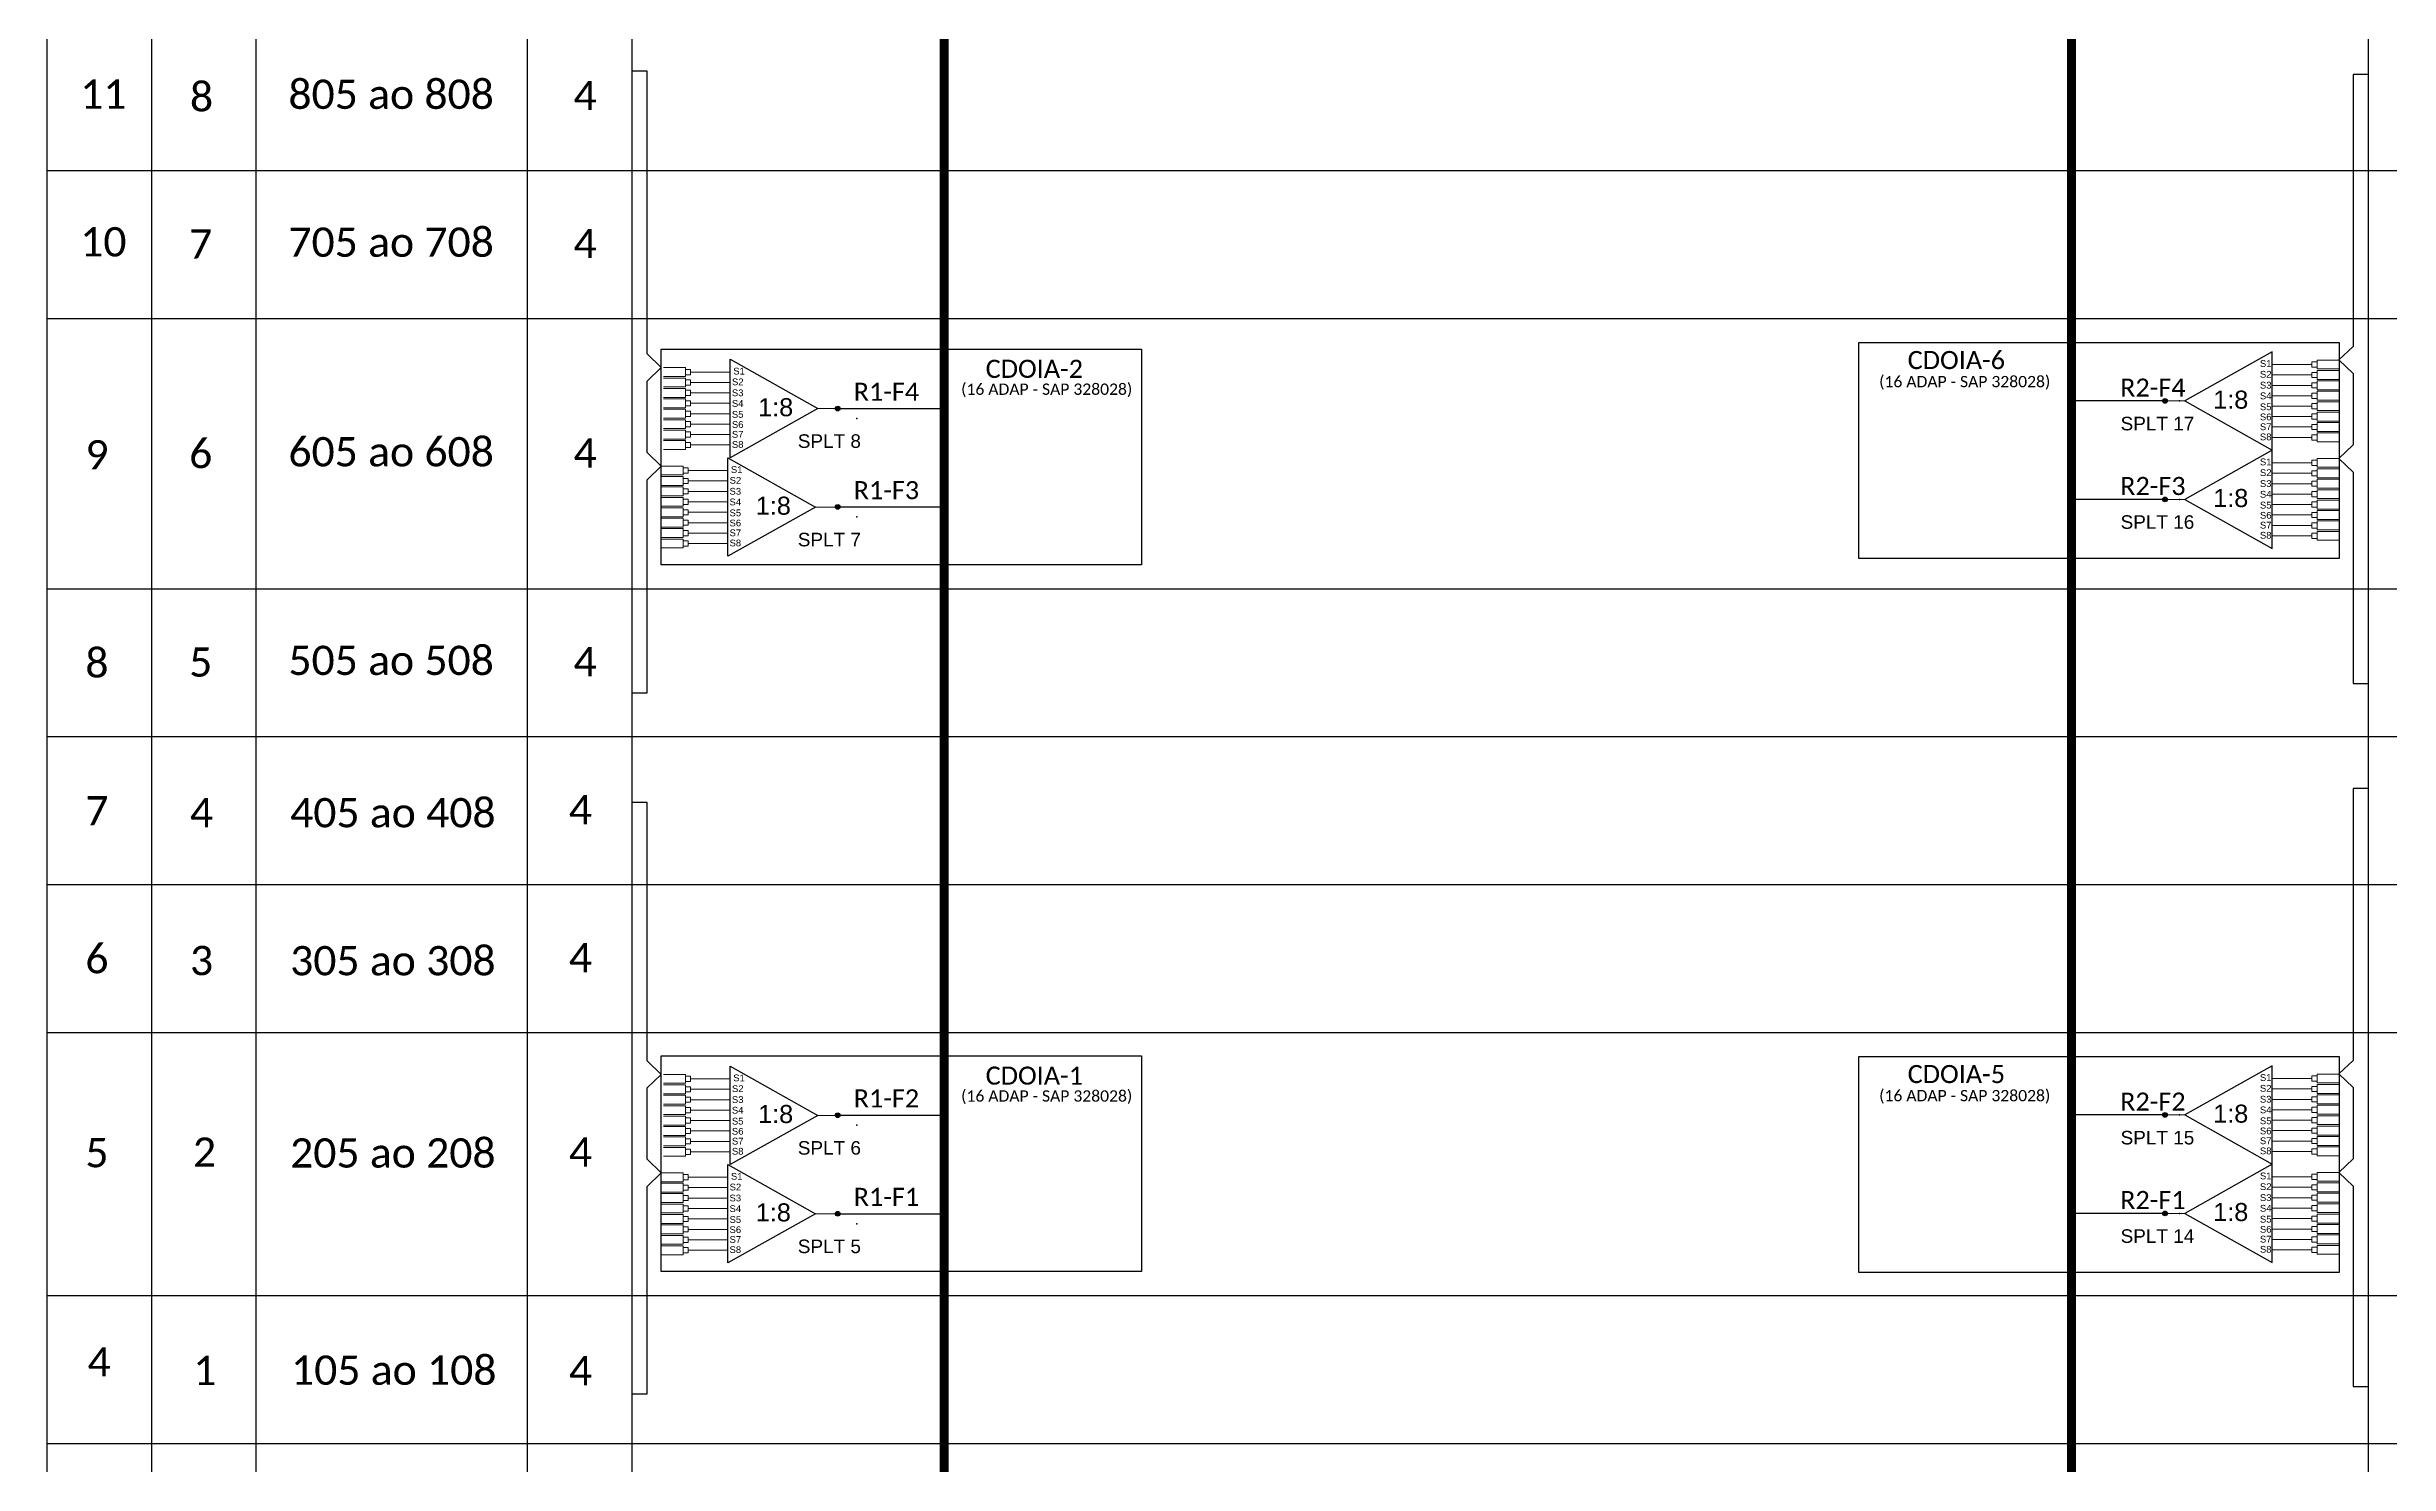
# Model space of a CAD drawing. Extents: x -4 to 1778, y 1 to 595.
# Drawn here: x 1371.5 to 1630.6, y 173.8 to 330.7 of the extents above; entities that cross this region are included whole.
import ezdxf
from ezdxf.enums import TextEntityAlignment as Align

# ---------------------------------------------------------------- set-up
doc = ezdxf.new("R2010")
doc.units = 0
doc.styles.add('ARIAL', font='arial.ttf')
doc.styles.add('WMF-Calibri0', font='calibri.ttf')

# ---------------------------------------------------------------- blocks, each defined once
blk = doc.blocks.new('SPLITTER_')
blk.add_point((0, 0))
at = {"style": 'ARIAL', "flags": 4}
blk.add_attdef('SPLT', (0, -3.26), '', height=1.5, dxfattribs=at)
blk = doc.blocks.new('SPLT_1-8_SC-APC_ESQ')
at = {"color": 1}
blk.add_lwpolyline([(7.37, -2.1), (17.04, -7.55), (7.37, -13), (7.37, -2.1)], dxfattribs=at)
at = {"color": 3, "lineweight": 0}
for points in [[(2.41, -3.02), (0, -3.02)], [(2.41, -4), (0, -4)], [(2.41, -4.17), (0, -4.17)], [(2.41, -5.16), (0, -5.16)], [(2.41, -3.02), (2.41, -4)], [(2.41, -4.17), (2.41, -5.16)], [(2.99, -3.51), (7.37, -3.51)], [(7.37, -4.66), (2.99, -4.66)], [(2.41, -5.32), (0, -5.32)], [(2.41, -6.31), (0, -6.31)], [(2.41, -6.48), (0, -6.48)], [(2.41, -7.46), (0, -7.46)], [(2.41, -7.63), (0, -7.63)], [(2.41, -5.32), (2.41, -6.31)], [(2.41, -6.48), (2.41, -7.46)], [(2.41, -7.63), (2.41, -8.62)], [(7.37, -5.82), (2.99, -5.82)], [(7.37, -6.97), (2.99, -6.97)], [(2.41, -8.62), (0, -8.62)], [(2.41, -8.78), (0, -8.78)], [(2.41, -9.77), (0, -9.77)], [(2.41, -9.94), (0, -9.94)], [(2.41, -8.78), (2.41, -9.77)], [(2.41, -9.94), (2.41, -10.92)], [(7.37, -8.12), (2.99, -8.12)], [(7.37, -9.28), (2.99, -9.28)], [(2.41, -10.92), (0, -10.92)], [(2.41, -11.09), (0, -11.09)], [(2.41, -12.08), (0, -12.08)], [(2.41, -11.09), (2.41, -12.08)], [(7.37, -10.43), (2.99, -10.43)], [(7.37, -11.58), (2.99, -11.58)]]:
    blk.add_lwpolyline(points, dxfattribs=at)
for points in [[(2.99, -3.22), (2.41, -3.22), (2.41, -3.8), (2.99, -3.8)], [(2.99, -4.38), (2.41, -4.38), (2.41, -4.95), (2.99, -4.95)], [(2.99, -5.53), (2.41, -5.53), (2.41, -6.1), (2.99, -6.1)], [(2.99, -6.68), (2.41, -6.68), (2.41, -7.26), (2.99, -7.26)], [(2.99, -7.84), (2.41, -7.84), (2.41, -8.41), (2.99, -8.41)], [(2.99, -8.99), (2.41, -8.99), (2.41, -9.56), (2.99, -9.56)], [(2.99, -10.14), (2.41, -10.14), (2.41, -10.72), (2.99, -10.72)], [(2.99, -11.3), (2.41, -11.3), (2.41, -11.87), (2.99, -11.87)]]:
    blk.add_lwpolyline(points, close=True, dxfattribs=at)
at = {"color": 1, "lineweight": 0}
blk.add_lwpolyline([(17.04, -7.55), (19.26, -7.55)], dxfattribs=at)
at = {"color": 1, "style": 'ARIAL'}
for s, height, p in [('S2', 0.75, (7.56, -4.97)), ('S1', 0.75, (7.7, -3.78)), ('S3', 0.75, (7.55, -6.18)), ('S4', 0.75, (7.55, -7.36)), ('1:8', 2, (10.45, -8.4)), ('S5', 0.75, (7.55, -8.57)), ('S6', 0.75, (7.55, -9.69)), ('S7', 0.75, (7.55, -10.78)), ('S8', 0.75, (7.55, -11.9))]:
    blk.add_text(s, height=height, dxfattribs=at).set_placement(p)
blk = doc.blocks.new('SPLT_1-8_SC-APC')
at = {"color": 1}
blk.add_lwpolyline([(-7.37, -2.1), (-17.04, -7.55), (-7.37, -13), (-7.37, -2.1)], dxfattribs=at)
at = {"color": 3, "lineweight": 0}
for points in [[(-2.99, -3.51), (-7.37, -3.51)], [(-7.37, -4.66), (-2.99, -4.66)], [(-2.41, -3.02), (-2.41, -4)], [(-2.41, -3.02), (0, -3.02)], [(-2.41, -4), (0, -4)], [(-2.41, -4.17), (-2.41, -5.16)], [(-2.41, -4.17), (0, -4.17)], [(-2.41, -5.16), (0, -5.16)], [(-7.37, -5.82), (-2.99, -5.82)], [(-7.37, -6.97), (-2.99, -6.97)], [(-2.41, -5.32), (-2.41, -6.31)], [(-2.41, -5.32), (0, -5.32)], [(-2.41, -6.31), (0, -6.31)], [(-2.41, -6.48), (-2.41, -7.46)], [(-2.41, -6.48), (0, -6.48)], [(-2.41, -7.46), (0, -7.46)], [(-2.41, -7.63), (-2.41, -8.62)], [(-2.41, -7.63), (0, -7.63)], [(-7.37, -8.12), (-2.99, -8.12)], [(-7.37, -9.28), (-2.99, -9.28)], [(-2.41, -8.62), (0, -8.62)], [(-2.41, -8.78), (-2.41, -9.77)], [(-2.41, -8.78), (0, -8.78)], [(-2.41, -9.77), (0, -9.77)], [(-2.41, -9.94), (-2.41, -10.92)], [(-2.41, -9.94), (0, -9.94)], [(-7.37, -10.43), (-2.99, -10.43)], [(-7.37, -11.58), (-2.99, -11.58)], [(-2.41, -10.92), (0, -10.92)], [(-2.41, -11.09), (-2.41, -12.08)], [(-2.41, -11.09), (0, -11.09)], [(-2.41, -12.08), (0, -12.08)]]:
    blk.add_lwpolyline(points, dxfattribs=at)
for points in [[(-2.99, -3.22), (-2.41, -3.22), (-2.41, -3.8), (-2.99, -3.8)], [(-2.99, -4.38), (-2.41, -4.38), (-2.41, -4.95), (-2.99, -4.95)], [(-2.99, -5.53), (-2.41, -5.53), (-2.41, -6.1), (-2.99, -6.1)], [(-2.99, -6.68), (-2.41, -6.68), (-2.41, -7.26), (-2.99, -7.26)], [(-2.99, -7.84), (-2.41, -7.84), (-2.41, -8.41), (-2.99, -8.41)], [(-2.99, -8.99), (-2.41, -8.99), (-2.41, -9.56), (-2.99, -9.56)], [(-2.99, -10.14), (-2.41, -10.14), (-2.41, -10.72), (-2.99, -10.72)], [(-2.99, -11.3), (-2.41, -11.3), (-2.41, -11.87), (-2.99, -11.87)]]:
    blk.add_lwpolyline(points, close=True, dxfattribs=at)
at = {"color": 1, "lineweight": 0}
blk.add_lwpolyline([(-17.04, -7.55), (-19.26, -7.55)], dxfattribs=at)
at = {"color": 1, "style": 'ARIAL'}
for s, height, p in [('S1', 0.75, (-8.74, -3.78)), ('S2', 0.75, (-8.74, -4.97)), ('1:8', 2, (-13.91, -8.4)), ('S3', 0.75, (-8.74, -6.18)), ('S4', 0.75, (-8.74, -7.36)), ('S5', 0.75, (-8.74, -8.57)), ('S6', 0.75, (-8.74, -9.69)), ('S7', 0.75, (-8.74, -10.78)), ('S8', 0.75, (-8.74, -11.9))]:
    blk.add_text(s, height=height, dxfattribs=at).set_placement(p)

msp = doc.modelspace()

# ---------------------------------------------------------------- hatches: boundary and pattern name
h = msp.add_hatch(color=3)
h.dxf.hatch_style = 1
edge = h.paths.add_edge_path()
edge.add_arc((1459, 290.62), 0.256, 0, 360)
h = msp.add_hatch(color=3)
h.dxf.hatch_style = 1
edge = h.paths.add_edge_path()
edge.add_arc((1605.81, 291.47), 0.256, 0, 360)
h = msp.add_hatch(color=3)
h.dxf.hatch_style = 1
edge = h.paths.add_edge_path()
edge.add_arc((1459, 279.73), 0.256, 0, 360)
h = msp.add_hatch(color=3)
h.dxf.hatch_style = 1
edge = h.paths.add_edge_path()
edge.add_arc((1605.81, 280.57), 0.256, 0, 360)
h = msp.add_hatch(color=3)
h.dxf.hatch_style = 1
edge = h.paths.add_edge_path()
edge.add_arc((1459, 212.4), 0.256, 0, 360)
h = msp.add_hatch(color=3)
h.dxf.hatch_style = 1
edge = h.paths.add_edge_path()
edge.add_arc((1605.81, 212.44), 0.256, 0, 360)
h = msp.add_hatch(color=3)
h.dxf.hatch_style = 1
edge = h.paths.add_edge_path()
edge.add_arc((1459, 201.5), 0.256, 0, 360)
h = msp.add_hatch(color=3)
h.dxf.hatch_style = 1
edge = h.paths.add_edge_path()
edge.add_arc((1605.81, 201.54), 0.256, 0, 360)

# ---------------------------------------------------------------- linework, layer by layer
for p, q in [((1371.52, 538.94), (1371.52, 73.09)), ((1424.68, 73.09), (1424.68, 530.72))]:
    msp.add_line(p, q)
for points in [[(1394.67, 73.09), (1394.67, 538.94)], [(1436.26, 73.09), (1436.26, 538.94)], [(1628.26, 538.94), (1628.26, 73.09)], [(1383.09, 534.83), (1383.09, 73.09)], [(1371.52, 316.97), (1669.85, 316.97)], [(1371.52, 300.59), (1669.85, 300.59)], [(1371.52, 270.68), (1669.85, 270.68)], [(1371.52, 254.31), (1669.85, 254.31)], [(1371.52, 237.94), (1669.85, 237.94)], [(1371.52, 221.56), (1669.85, 221.56)], [(1371.52, 192.45), (1669.85, 192.45)], [(1371.52, 176.08), (1669.85, 176.08)]]:
    msp.add_lwpolyline(points)
at = {"color": 5, "const_width": 1}
msp.add_lwpolyline([(1518.55, 116.24), (1518.55, 125.63), (1470.76, 125.63), (1470.76, 466.43)], dxfattribs=at)
at = {"color": 6, "const_width": 1}
msp.add_lwpolyline([(1532.97, 116.24), (1532.97, 125.65), (1595.47, 125.65), (1595.47, 466.76)], dxfattribs=at)
at = {"color": 3}
for points in [[(1436.26, 259.17), (1437.91, 259.17), (1437.92, 282.75), (1439.48, 284.26), (1437.92, 285.76), (1437.92, 293.65), (1439.48, 295.15), (1437.92, 296.66), (1437.92, 327.98), (1436.27, 327.98)], [(1628.27, 327.6), (1626.61, 327.6), (1626.61, 297.5), (1625.04, 296), (1626.61, 294.49), (1626.61, 286.61), (1625.04, 285.1), (1626.61, 283.59), (1626.61, 260.2), (1628.26, 260.2)], [(1436.26, 181.57), (1437.91, 181.57), (1437.92, 204.52), (1439.48, 206.03), (1437.92, 207.54), (1437.92, 215.42), (1439.48, 216.93), (1437.92, 218.43), (1437.92, 247.01), (1436.27, 247.01)], [(1628.27, 248.57), (1626.61, 248.57), (1626.61, 218.47), (1625.04, 216.97), (1626.61, 215.46), (1626.61, 207.57), (1625.04, 206.07), (1626.61, 204.56), (1626.61, 182.39), (1628.26, 182.38)]]:
    msp.add_lwpolyline(points, dxfattribs=at)
at = {"color": 1}
for points in [[(1439.48, 297.21), (1492.61, 297.21), (1492.61, 273.32), (1439.48, 273.32)], [(1571.94, 297.92), (1625.07, 297.92), (1625.07, 274.03), (1571.94, 274.03)], [(1439.48, 218.98), (1492.61, 218.98), (1492.61, 195.09), (1439.48, 195.09)], [(1571.94, 218.89), (1625.07, 218.89), (1625.07, 195), (1571.94, 195)]]:
    msp.add_lwpolyline(points, close=True, dxfattribs=at)
at = {"color": 5, "linetype": 'Continuous', "ltscale": 4}
for points in [[(1459, 290.62), (1470.76, 290.62)], [(1459, 279.73), (1470.76, 279.73)], [(1459, 212.4), (1470.76, 212.4)], [(1459, 201.5), (1470.76, 201.5)]]:
    msp.add_lwpolyline(points, dxfattribs=at)
at = {"color": 6}
for points in [[(1605.78, 291.47), (1595.47, 291.47)], [(1605.78, 280.57), (1595.47, 280.57)], [(1605.78, 212.44), (1595.47, 212.44)], [(1605.78, 201.54), (1595.47, 201.54)]]:
    msp.add_lwpolyline(points, dxfattribs=at)
at = {"color": 3}
for centre in [(1459, 290.62), (1605.81, 291.47), (1459, 279.73), (1605.81, 280.57), (1459, 212.4), (1605.81, 212.44), (1459, 201.5), (1605.81, 201.54)]:
    msp.add_circle(centre, 0.256, dxfattribs=at)

# ---------------------------------------------------------------- block references
for p in [(1439.74, 298.17), (1439.48, 287.27), (1439.74, 219.94), (1439.48, 209.05)]:
    msp.add_blockref('SPLT_1-8_SC-APC_ESQ', p)
for p in [(1625.04, 299.01), (1625.04, 288.12), (1625.04, 219.98), (1625.04, 209.09)]:
    msp.add_blockref('SPLT_1-8_SC-APC', p, dxfattribs=at)
ref = msp.add_blockref('SPLITTER_', (1607.42, 291.47), dxfattribs=dict(xscale=-1))
ref.add_attrib('SPLT', 'SPLT 17', (1600.89, 288.21), dxfattribs={"height": 1.5, "style": 'ARIAL'})
ref = msp.add_blockref('SPLITTER_', (1461.11, 289.53), dxfattribs=dict(xscale=-1))
ref.add_attrib('SPLT', 'SPLT 8', (1454.58, 286.27), dxfattribs={"height": 1.5, "style": 'ARIAL'})
ref = msp.add_blockref('SPLITTER_', (1607.42, 280.57), dxfattribs=dict(xscale=-1))
ref.add_attrib('SPLT', 'SPLT 16', (1600.89, 277.31), dxfattribs={"height": 1.5, "style": 'ARIAL'})
ref = msp.add_blockref('SPLITTER_', (1461.11, 278.63), dxfattribs=dict(xscale=-1))
ref.add_attrib('SPLT', 'SPLT 7', (1454.58, 275.37), dxfattribs={"height": 1.5, "style": 'ARIAL'})
ref = msp.add_blockref('SPLITTER_', (1461.11, 211.3), dxfattribs=dict(xscale=-1))
ref.add_attrib('SPLT', 'SPLT 6', (1454.58, 208.04), dxfattribs={"height": 1.5, "style": 'ARIAL'})
ref = msp.add_blockref('SPLITTER_', (1607.42, 212.44), dxfattribs=dict(xscale=-1))
ref.add_attrib('SPLT', 'SPLT 15', (1600.89, 209.17), dxfattribs={"height": 1.5, "style": 'ARIAL'})
ref = msp.add_blockref('SPLITTER_', (1461.11, 200.4), dxfattribs=dict(xscale=-1))
ref.add_attrib('SPLT', 'SPLT 5', (1454.58, 197.14), dxfattribs={"height": 1.5, "style": 'ARIAL'})
ref = msp.add_blockref('SPLITTER_', (1607.42, 201.54), dxfattribs=dict(xscale=-1))
ref.add_attrib('SPLT', 'SPLT 14', (1600.89, 198.28), dxfattribs={"height": 1.5, "style": 'ARIAL'})

# ---------------------------------------------------------------- texts
at = {"color": 7, "style": 'WMF-Calibri0'}
for s, p in [('11', (1377.77, 325.42)), ('10', (1377.77, 309.08))]:
    msp.add_text(s, height=3.24, dxfattribs=at).set_placement(p, align=Align.MIDDLE_CENTER)
for s, p in [('805 ao 808', (1398.24, 323.79)), ('705 ao 708', (1398.24, 307.42)), ('605 ao 608', (1398.24, 284.22)), ('505 ao 508', (1398.24, 261.13)), ('405 ao 408', (1398.43, 244.27)), ('305 ao 308', (1398.43, 227.89)), ('205 ao 208', (1398.43, 206.61)), ('105 ao 108', (1398.53, 182.57))]:
    msp.add_text(s, height=3.24, dxfattribs=at).set_placement(p)
at = {"color": 1, "style": 'WMF-Calibri0'}
for s, p in [('CDOIA-2', (1475.36, 294.02)), ('CDOIA-6', (1577.34, 294.99)), ('CDOIA-1', (1475.36, 215.79)), ('CDOIA-5', (1577.34, 215.96))]:
    msp.add_text(s, height=2, dxfattribs=at).set_placement(p)
at = {"color": 5, "style": 'WMF-Calibri0'}
for s, p in [('R1-F4', (1460.76, 291.49)), ('R1-F3', (1460.76, 280.59)), ('R1-F2', (1460.76, 213.27)), ('R1-F1', (1460.76, 202.37))]:
    msp.add_text(s, height=2, dxfattribs=at).set_placement(p)
at = {"color": 1, "style": 'WMF-Calibri0'}
for p in [(1482.11, 292.14), (1583.65, 292.98), (1482.11, 213.91), (1583.65, 213.95)]:
    msp.add_text('(16 ADAP - SAP 328028)', height=1.25, dxfattribs=at).set_placement(p, align=Align.CENTER)
at = {"color": 6, "style": 'WMF-Calibri0'}
for s, p in [('R2-F4', (1600.84, 291.94)), ('R2-F3', (1600.84, 281.05)), ('R2-F2', (1600.84, 212.91)), ('R2-F1', (1600.84, 202.02))]:
    msp.add_text(s, height=2, dxfattribs=at).set_placement(p)
at = {"color": 7, "style": 'WMF-Calibri0', "flags": 4}
for tag, p in [('8', (1388.63, 325.14)), ('4', (1431.06, 325.27)), ('7', (1388.54, 308.85)), ('4', (1431.06, 308.89)), ('9', (1377.06, 285.5)), ('6', (1388.54, 285.65)), ('4', (1431.06, 285.69)), ('8', (1377.06, 262.48)), ('5', (1388.54, 262.56)), ('4', (1431.06, 262.61)), ('7', (1377.06, 246.11)), ('4', (1388.63, 245.9)), ('4', (1430.54, 246.21)), ('6', (1377.06, 229.74)), ('3', (1388.63, 229.53)), ('4', (1430.54, 229.84)), ('5', (1377.06, 208.26)), ('2', (1388.96, 208.32)), ('4', (1430.55, 208.32)), ('4', (1377.31, 185.11)), ('1', (1389, 184.16)), ('4', (1430.55, 184.13))]:
    msp.add_attdef(tag, text='XX', height=3.24, dxfattribs=at).set_placement(p, align=Align.MIDDLE_CENTER)

doc.saveas('drawing.dxf')
